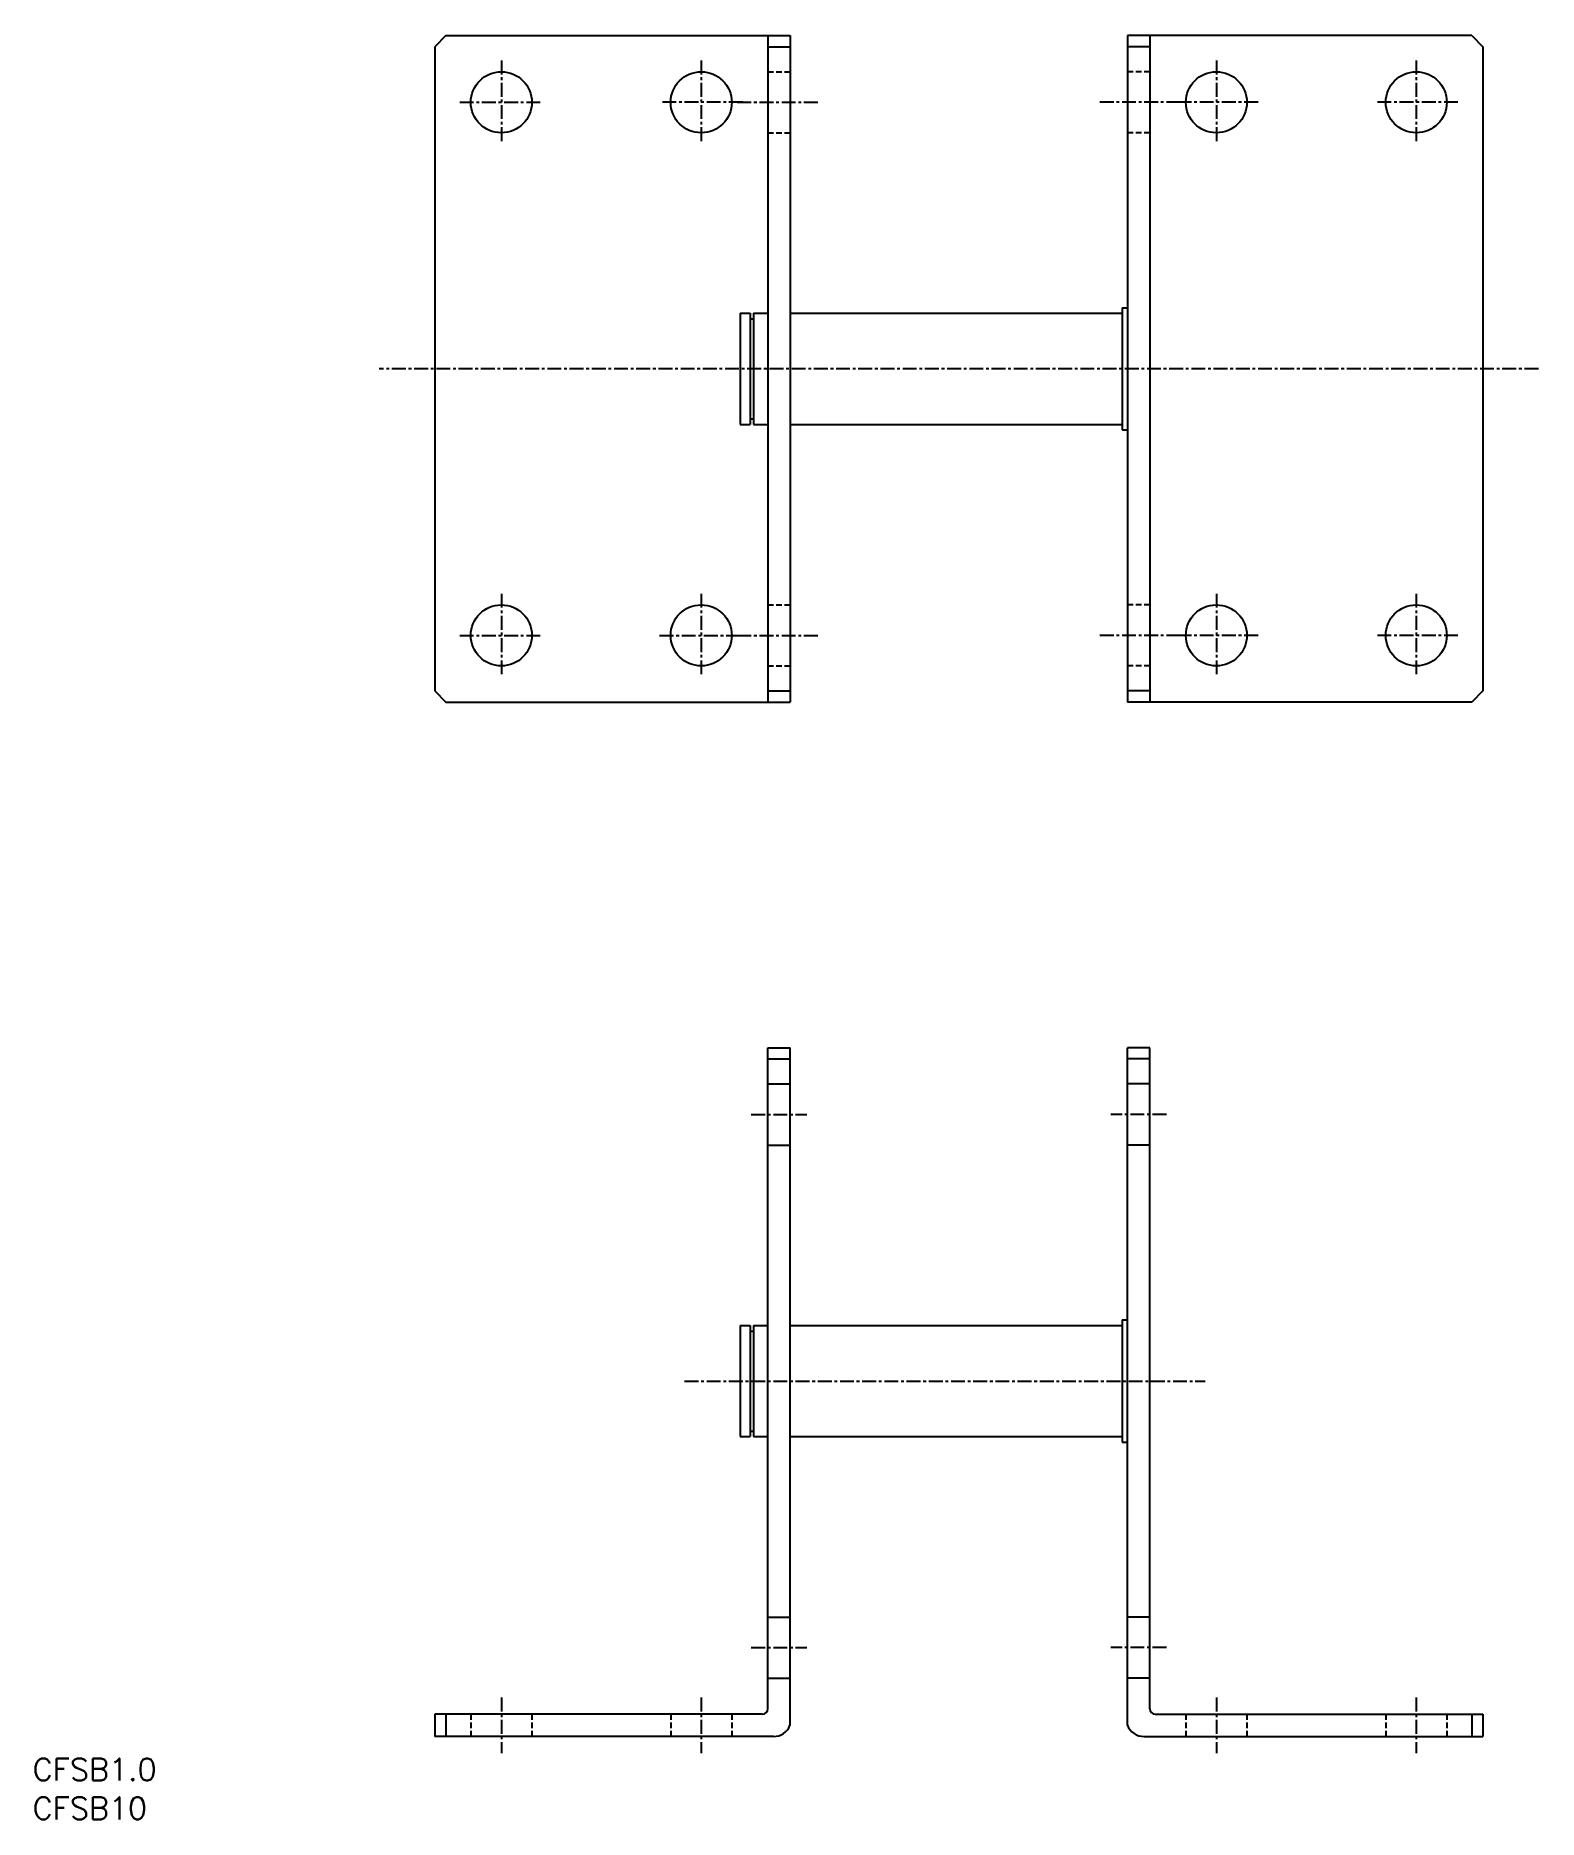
# Model space of a CAD drawing. Extents: x 67 to 202, y 61 to 222.
import ezdxf

# ---------------------------------------------------------------- set-up
doc = ezdxf.new("R2010")
doc.units = 0
doc.linetypes.add('CENTER', pattern=[2, 1.25, -0.25, 0.25, -0.25])
doc.linetypes.add('DASHED', pattern=[0.75, 0.5, -0.25])
doc.layers.get('0').update_dxf_attribs({"linetype": 'CONTINUOUS'})
doc.layers.add('CENTER', color=1, linetype='CENTER')
doc.styles.get("Standard").update_dxf_attribs({"font": 'txt.shx', "bigfont": 'extfont.shx'})

msp = doc.modelspace()

# ---------------------------------------------------------------- linework, layer by layer
at = {"color": 7, "linetype": 'CONTINUOUS'}
for p, q in [((103.64, 221.89), (102.64, 220.89)), ((103.64, 221.89), (134.64, 221.89)), ((132.64, 221.89), (132.64, 161.89)), ((134.64, 221.89), (134.64, 161.89)), ((165.04, 221.89), (165.04, 161.89)), ((196.04, 221.89), (165.04, 221.89)), ((167.04, 221.89), (167.04, 161.89)), ((196.04, 221.89), (197.04, 220.89)), ((102.64, 220.89), (102.64, 162.89)), ((132.64, 220.89), (134.64, 220.89)), ((167.04, 220.89), (165.04, 220.89)), ((197.04, 220.89), (197.04, 162.89)), ((130.14, 196.89), (131.04, 196.89)), ((130.14, 196.89), (130.14, 186.89)), ((131.04, 196.89), (131.04, 186.89)), ((131.04, 196.39), (131.34, 196.39)), ((131.34, 196.89), (131.34, 186.89)), ((131.34, 196.89), (132.64, 196.89)), ((134.64, 196.89), (164.54, 196.89)), ((164.54, 197.39), (164.54, 186.39)), ((164.54, 197.39), (165.04, 197.39)), ((130.14, 186.89), (131.04, 186.89)), ((131.04, 187.39), (131.34, 187.39)), ((131.34, 186.89), (132.64, 186.89)), ((134.64, 186.89), (164.54, 186.89)), ((164.54, 186.39), (165.04, 186.39)), ((102.64, 162.89), (103.64, 161.89)), ((132.64, 162.89), (134.64, 162.89)), ((167.04, 162.89), (165.04, 162.89)), ((197.04, 162.89), (196.04, 161.89)), ((103.64, 161.89), (134.64, 161.89)), ((196.04, 161.89), (165.04, 161.89)), ((132.64, 130.75), (134.64, 130.75)), ((132.64, 71.25), (132.64, 130.75)), ((134.64, 69.75), (134.64, 130.75)), ((167.04, 130.75), (165.04, 130.75)), ((165.04, 69.75), (165.04, 130.75)), ((167.04, 71.25), (167.04, 130.75)), ((132.64, 129.75), (134.64, 129.75)), ((167.04, 129.75), (165.04, 129.75)), ((164.54, 106.25), (165.04, 106.25)), ((164.54, 106.25), (164.54, 95.25)), ((130.14, 105.75), (130.14, 95.75)), ((130.14, 105.75), (131.04, 105.75)), ((131.04, 105.75), (131.04, 95.75)), ((131.04, 105.25), (131.34, 105.25)), ((131.34, 105.75), (132.64, 105.75)), ((131.34, 105.75), (131.34, 95.75)), ((134.64, 105.75), (164.54, 105.75)), ((130.14, 95.75), (131.04, 95.75)), ((131.04, 96.25), (131.34, 96.25)), ((131.34, 95.75), (132.64, 95.75)), ((134.64, 95.75), (164.54, 95.75)), ((164.54, 95.25), (165.04, 95.25)), ((132.14, 70.75), (102.64, 70.75)), ((102.64, 70.75), (102.64, 68.75)), ((103.64, 70.75), (103.64, 68.75)), ((167.54, 70.75), (197.04, 70.75)), ((196.04, 70.75), (196.04, 68.75)), ((197.04, 70.75), (197.04, 68.75)), ((133.14, 68.75), (102.64, 68.75)), ((166.54, 68.75), (197.04, 68.75))]:
    msp.add_line(p, q, dxfattribs=at)
at = {"color": 3, "linetype": 'DASHED'}
for p, q in [((132.64, 218.64), (134.64, 218.64)), ((167.04, 218.64), (165.04, 218.64)), ((132.64, 213.14), (134.64, 213.14)), ((167.04, 213.14), (165.04, 213.14)), ((132.64, 170.64), (134.64, 170.64)), ((167.04, 170.64), (165.04, 170.64)), ((132.64, 165.14), (134.64, 165.14)), ((167.04, 165.14), (165.04, 165.14))]:
    msp.add_line(p, q, dxfattribs=at)
at = {"color": 3, "linetype": 'CONTINUOUS'}
for p, q in [((132.64, 127.5), (134.64, 127.5)), ((167.04, 127.5), (165.04, 127.5)), ((132.64, 122), (134.64, 122)), ((167.04, 122), (165.04, 122)), ((132.64, 79.5), (134.64, 79.5)), ((167.04, 79.5), (165.04, 79.5)), ((132.64, 74), (134.64, 74)), ((167.04, 74), (165.04, 74))]:
    msp.add_line(p, q, dxfattribs=at)
at = {"color": 7, "linetype": 'CONTINUOUS'}
for centre in [(108.64, 215.89), (126.64, 215.89), (173.04, 215.89), (191.04, 215.89), (108.64, 167.89), (126.64, 167.89), (173.04, 167.89), (191.04, 167.89)]:
    msp.add_circle(centre, 2.75, dxfattribs=at)
for centre, radius, start, end in [((132.14, 71.25), 0.5, 270, 0), ((167.54, 71.25), 0.5, 180, 270), ((133.2, 70.29), 1.53, 267.6884, 339.6917), ((166.47, 70.29), 1.53, 200.3083, 272.3116)]:
    msp.add_arc(centre, radius, start, end, dxfattribs=at)
at = {"layer": 'CENTER', "color": 1, "linetype": 'CENTER'}
for p, q in [((108.64, 219.64), (108.64, 212.14)), ((126.64, 219.64), (126.64, 212.14)), ((173.04, 219.64), (173.04, 212.14)), ((191.04, 219.64), (191.04, 212.14)), ((104.89, 215.89), (112.39, 215.89)), ((130.39, 215.89), (122.89, 215.89)), ((129.89, 215.89), (137.39, 215.89)), ((169.79, 215.89), (162.29, 215.89)), ((176.79, 215.89), (169.29, 215.89)), ((194.79, 215.89), (187.29, 215.89)), ((202.04, 191.89), (97.64, 191.89)), ((108.64, 171.64), (108.64, 164.14)), ((126.64, 171.64), (126.64, 164.14)), ((173.04, 171.64), (173.04, 164.14)), ((191.04, 171.64), (191.04, 164.14)), ((104.89, 167.89), (112.39, 167.89)), ((122.89, 167.89), (130.39, 167.89)), ((129.89, 167.89), (137.39, 167.89)), ((169.79, 167.89), (162.29, 167.89)), ((176.79, 167.89), (169.29, 167.89)), ((194.79, 167.89), (187.29, 167.89)), ((131.14, 124.75), (136.14, 124.75)), ((168.54, 124.75), (163.54, 124.75)), ((125.14, 100.75), (172.04, 100.75)), ((131.14, 76.75), (136.14, 76.75)), ((168.54, 76.75), (163.54, 76.75)), ((108.64, 72.25), (108.64, 67.25)), ((126.64, 72.25), (126.64, 67.25)), ((173.04, 72.25), (173.04, 67.25)), ((191.04, 72.25), (191.04, 67.25))]:
    msp.add_line(p, q, dxfattribs=at)
at = {"layer": 'CENTER', "color": 3, "linetype": 'DASHED'}
for p, q in [((105.89, 70.75), (105.89, 68.75)), ((111.39, 70.75), (111.39, 68.75)), ((123.89, 70.75), (123.89, 68.75)), ((129.39, 70.75), (129.39, 68.75)), ((170.29, 70.75), (170.29, 68.75)), ((175.79, 70.75), (175.79, 68.75)), ((188.29, 70.75), (188.29, 68.75)), ((193.79, 70.75), (193.79, 68.75))]:
    msp.add_line(p, q, dxfattribs=at)

# ---------------------------------------------------------------- texts
for s, p in [('CFSB1.0', (66.44, 64.78)), ('CFSB10', (66.44, 61.29))]:
    msp.add_text(s, height=2).set_placement(p)

doc.saveas('drawing.dxf')
